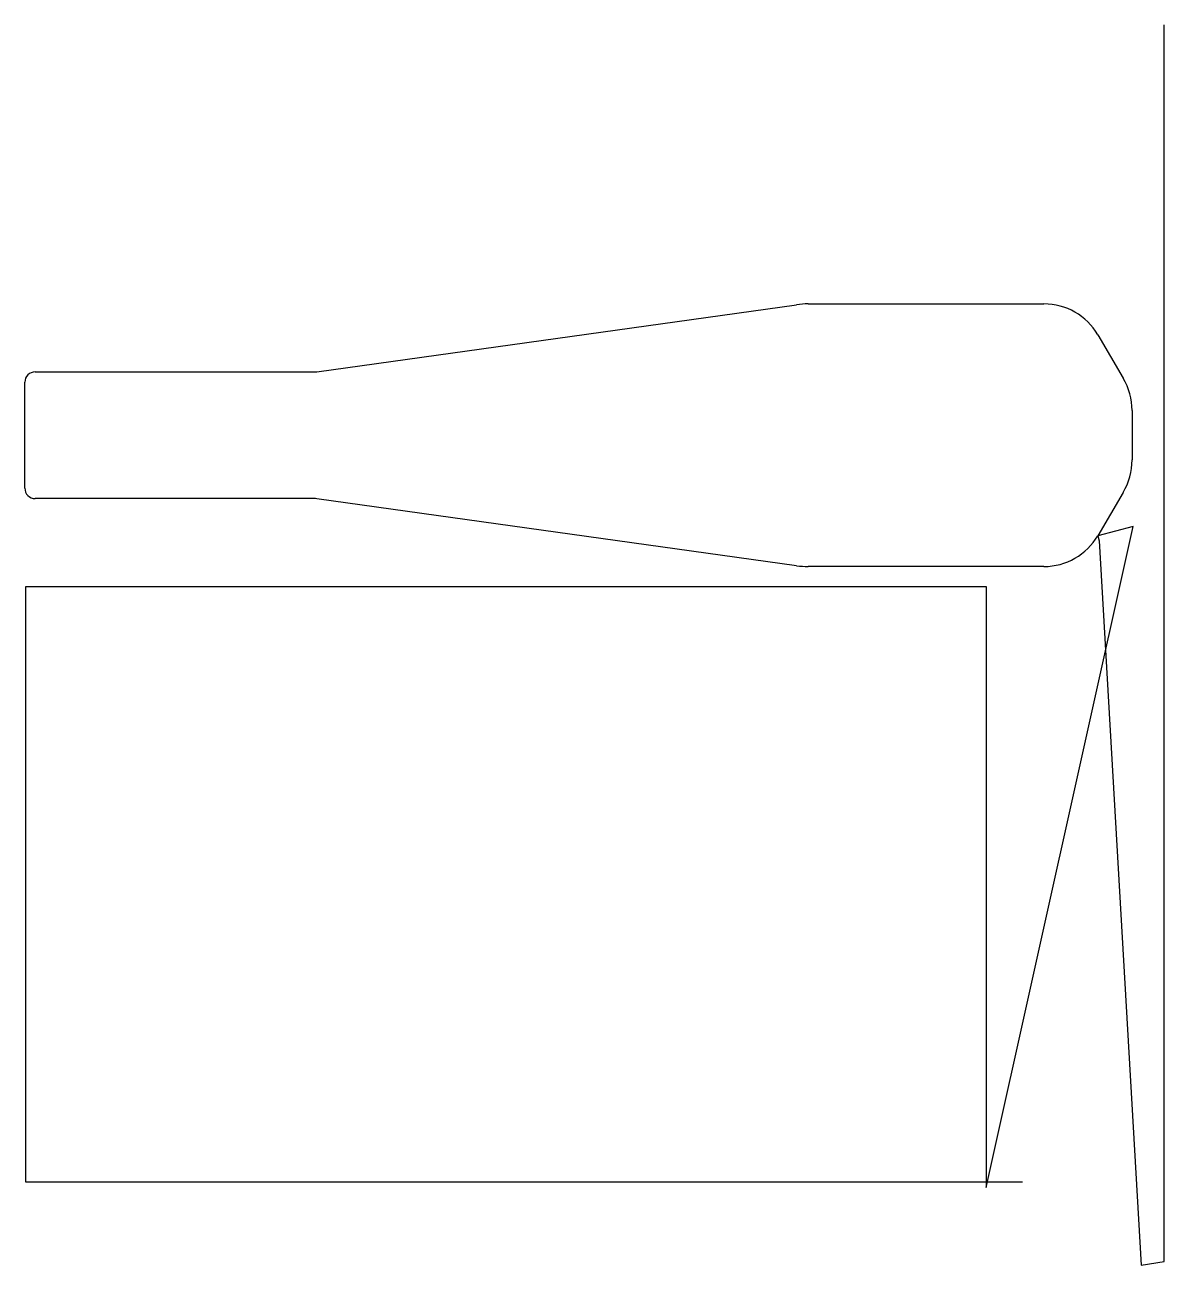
# Model space of a CAD drawing. Header units: metres. Extents: x 19 to 1113, y 1310 to 2500.
import ezdxf

# ---------------------------------------------------------------- set-up
doc = ezdxf.new("R2010")
doc.units = ezdxf.units.M

msp = doc.modelspace()

# ---------------------------------------------------------------- linework, layer by layer
at = {"layer": 'TOOL_0'}
for p, q in [((1112.935, 2498.999), (1112.935, 2499.999)), ((1112.935, 1313.194), (1112.935, 2498.999)), ((299.305, 2167.088), (759.971, 2231.367)), ((771.165, 2232.144), (997.446, 2232.144)), ((1049.162, 2202.565), (1073.62, 2160.987)), ((29.11, 2166.944), (297.232, 2166.944)), ((19.11, 2055.344), (19.11, 2156.944)), ((1082.111, 2129.805), (1082.111, 2082.482)), ((1073.62, 2051.3), (1049.163, 2009.722)), ((297.232, 2045.344), (29.11, 2045.344)), ((759.971, 1980.921), (299.305, 2045.2)), ((941.909, 1384.334), (1083.043, 2018.496)), ((1083.043, 2018.496), (1049.161, 2009.723)), ((1049.163, 2009.722), (1050.418, 2004.882)), ((1050.418, 2004.882), (1090.898, 1309.704)), ((997.445, 1980.144), (771.165, 1980.144)), ((20.109, 1389.334), (20.109, 1960.934)), ((20.109, 1960.934), (941.909, 1960.934)), ((941.909, 1960.934), (941.909, 1389.334)), ((941.909, 1389.334), (20.109, 1389.334)), ((976.909, 1389.334), (941.909, 1389.334)), ((941.909, 1389.334), (941.909, 1384.334)), ((1090.898, 1309.704), (1112.935, 1313.194))]:
    msp.add_line(p, q, dxfattribs=at)
for centre, radius, start, end in [((771.282, 2149.46), 82.684, 90.081075, 97.862569), ((997.428, 2172.112), 60.032, 30.483014, 89.98282), ((29.11, 2156.944), 10, 90, 180), ((297.102, 2183.815), 16.872, 270.441486, 277.502857), ((1020.475, 2129.768), 61.636, 0.034395, 30.43128), ((1020.475, 2082.519), 61.636, 329.56872, 359.965605), ((29.11, 2055.344), 10, 180, 270), ((297.102, 2028.473), 16.871, 82.497143, 89.558514), ((997.427, 2040.176), 60.032, 270.01718, 329.516986), ((771.282, 2062.828), 82.684, 262.137431, 269.918925)]:
    msp.add_arc(centre, radius, start, end, dxfattribs=at)

doc.saveas('drawing.dxf')
